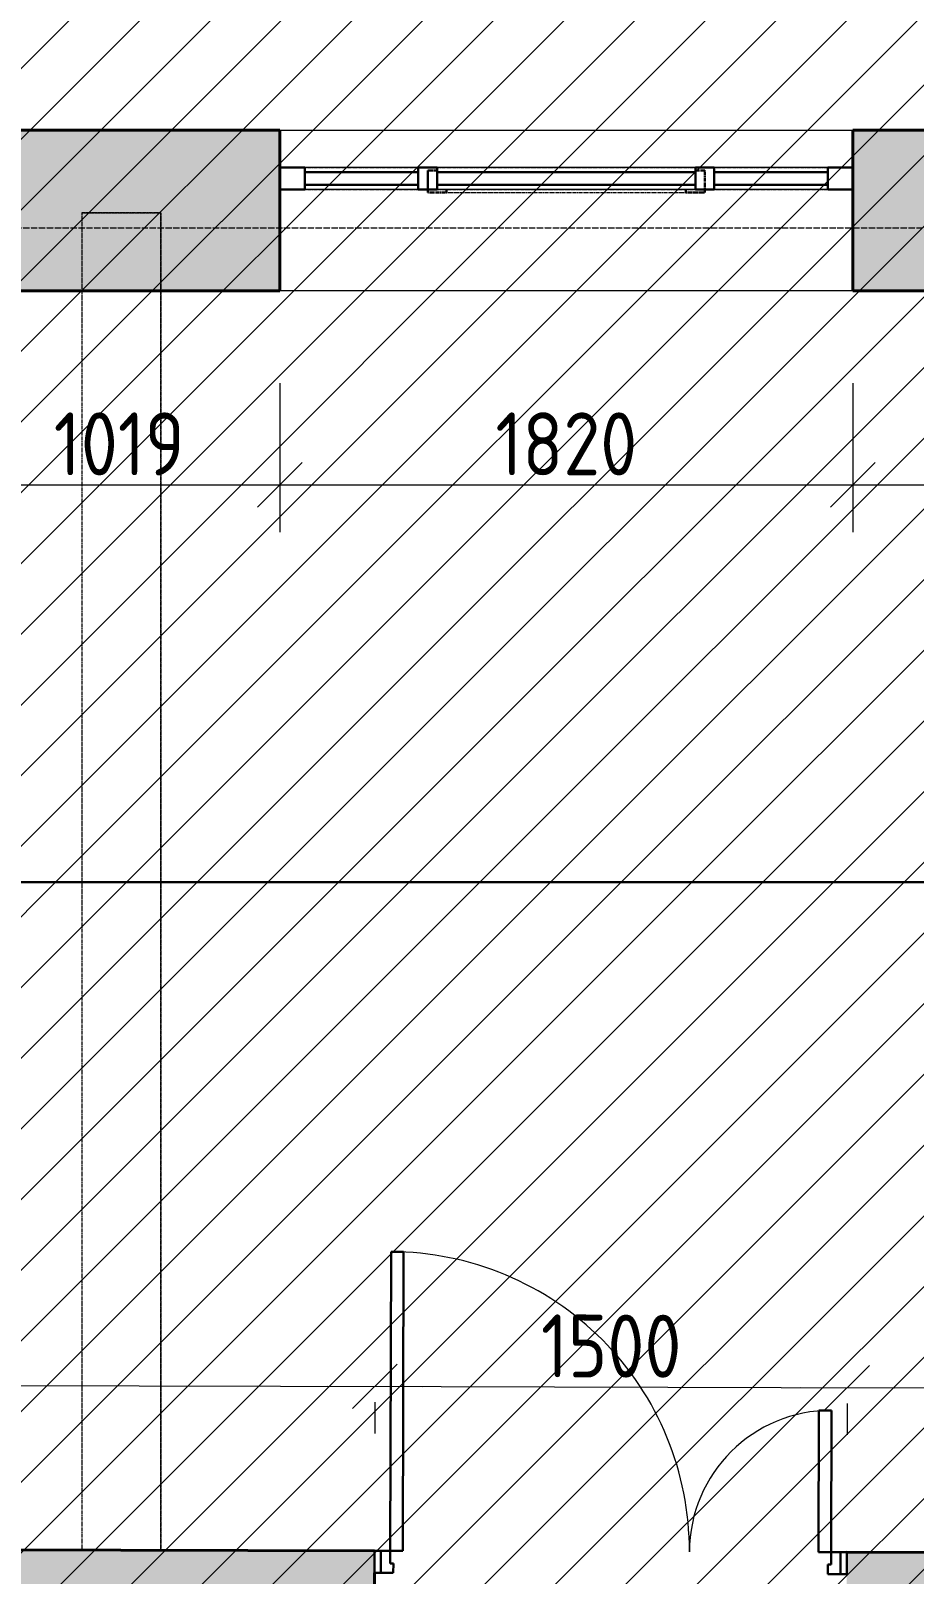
# Model space of a CAD drawing. Header units: millimetres. Extents: x -11886 to 379896, y -8130 to 47743.
# Drawn here: x 240758 to 243563, y 9130 to 14032 of the extents above; entities that cross this region are included whole.
import ezdxf

# ---------------------------------------------------------------- set-up
doc = ezdxf.new("R2010")
doc.units = ezdxf.units.MM
for name, pattern in [('ADSK_Линия сетки', [25, 20, -2.5, 0, -2.5]), ('ADSK_Сверху', [4.5, 3, -1.5]), ('ADSK_Снесено', [4.5, 3, -1.5])]:
    doc.linetypes.add(name, pattern=pattern)
for name, color, linetype, lineweight, true_color in [('_ Окна', 5, 'Continuous', 30, 0x0000ff), ('Витраж', 5, 'Continuous', 18, 0x0000ff), ('Двери', 5, 'Continuous', 18, 0x0000ff), ('Окна', 5, 'Continuous', 18, 0x0000ff), ('Панели витража', 5, 'Continuous', 18, 0x0000ff), ('Стены внутренние', 5, 'Continuous', 18, 0x0000ff), ('Стены наружные', 1, 'ADSK_Снесено', 18, 0xff0000)]:
    doc.layers.add(name, color=color, linetype=linetype, lineweight=lineweight, true_color=true_color)
for name, color, linetype, lineweight in [('Каркас', 7, 'Continuous', 18), ('Оси', 7, 'Continuous', 9), ('Размеры', 7, 'Continuous', 9)]:
    doc.layers.add(name, color=color, linetype=linetype, lineweight=lineweight)
doc.styles.add('GOST Common_1', font='GOST_Common.ttf', dxfattribs={"width": 0.9, "height": 200})
doc.dimstyles.new('ADSK_Основной_2_мм_Округление_до_1_мм', dxfattribs={"dimscale": 304.8, "dimtxt": 201.142999, "dimasz": 0.463911, "dimexe": 0.492126, "dimexo": 0.492126, "dimgap": 0.098425, "dimtad": 1, "dimdec": 0, "dimdsep": 46, "dimtxsty": 'GOST Common_1', "dimblk1": 'OBLIQUE', "dimblk2": 'OBLIQUE', "dimsah": 1, "dimcen": 0.09, "dimdle": 0.492126, "dimazin": 2, "dimtfac": 1, "dimtdec": 4, "dimtix": 1, "dimtmove": 0, "dimatfit": 3, "dimfxl": 1, "dimtvp": 1, "dimtolj": 1, "dimtzin": 0, "dimlwd": 20, "dimlwe": 20, "dimarcsym": 2})
pattern_1 = [(45, (215977.25, 85026.59), (-112.2532, 112.2532), [])]

# ---------------------------------------------------------------- blocks, each defined once
blk = doc.blocks.new('Прямоугольный импост - 70х20_60мм-1225109-03 План 3-го этажа')
at = {"layer": 'Витраж', "color": 161, "linetype": 'ADSK_Сверху', "true_color": 0xaaaaff}
for p, q in [((39644.1, 2341.7), (39644.1, 2271.7)), ((39724.1, 2341.7), (39644.1, 2341.7)), ((40114.1, 2341.7), (40084.1, 2341.7)), ((39724.1, 2271.7), (39644.1, 2271.7)), ((40114.1, 2271.7), (40084.1, 2271.7))]:
    blk.add_line(p, q, dxfattribs=at)
blk = doc.blocks.new('Прямоугольный импост - 70х20_60мм-1236811-03 План 3-го этажа')
at = {"layer": 'Витраж', "color": 161, "linetype": 'ADSK_Сверху', "true_color": 0xaaaaff}
for p, q in [((-80, 35), (0, 35)), ((0, 35), (0, -35)), ((0, -35), (-80, -35))]:
    blk.add_line(p, q, dxfattribs=at)
blk = doc.blocks.new('Прямоугольный импост - 70х20_60мм-1236812-03 План 3-го этажа')
at = {"layer": 'Витраж', "color": 161, "linetype": 'ADSK_Сверху', "true_color": 0xaaaaff}
for p, q in [((0, 35), (-80, 35)), ((0, -35), (0, 35)), ((-80, -35), (0, -35))]:
    blk.add_line(p, q, dxfattribs=at)
blk = doc.blocks.new('Прямоугольный импост - 70х20_60мм-1225111-03 План 3-го этажа')
at = {"layer": 'Витраж', "color": 161, "linetype": 'ADSK_Сверху', "true_color": 0xaaaaff}
for p, q in [((40144.1, 2341.7), (40114.1, 2341.7)), ((40994.1, 2341.7), (40964.1, 2341.7)), ((40144.1, 2271.7), (40114.1, 2271.7)), ((40994.1, 2271.7), (40964.1, 2271.7))]:
    blk.add_line(p, q, dxfattribs=at)
blk = doc.blocks.new('Витраж-тент со смещением вовне - 60мм 30 сдвиг-1466982-03 План 3-го этажа')
at = {"layer": '_ Окна', "color": 161, "linetype": 'ADSK_Сверху', "true_color": 0xaaaaff}
for p, q in [((-440, 25), (-440, -45)), ((-440, 25), (-410, 25)), ((-440, -45), (-440, 25)), ((440, 25), (410, 25)), ((440, -45), (440, 25)), ((440, -45), (440, 25)), ((-380, -45), (-440, -45)), ((-380, -35), (-380, -45)), ((380, -35), (380, -45)), ((380, -45), (440, -45))]:
    blk.add_line(p, q, dxfattribs=at)
at = {"layer": 'Окна', "color": 161, "linetype": 'ADSK_Сверху', "true_color": 0xaaaaff}
blk.add_line((-380, -45), (380, -45), dxfattribs=at)
blk = doc.blocks.new('Прямоугольный импост - 70х20_60мм-1225113-03 План 3-го этажа')
at = {"layer": 'Витраж', "color": 161, "linetype": 'ADSK_Сверху', "true_color": 0xaaaaff}
for p, q in [((41024.1, 2341.7), (40994.1, 2341.7)), ((41464.1, 2341.7), (41384.1, 2341.7)), ((41464.1, 2271.7), (41464.1, 2341.7)), ((41024.1, 2271.7), (40994.1, 2271.7)), ((41464.1, 2271.7), (41384.1, 2271.7))]:
    blk.add_line(p, q, dxfattribs=at)
blk = doc.blocks.new('Прямоугольный импост - 70х60мм-1236807-03 План 3-го этажа')
at = {"layer": 'Витраж', "color": 161, "linetype": 'ADSK_Сверху', "true_color": 0xaaaaff}
for p, q in [((-30, 35), (30, 35)), ((30, -35), (-30, -35))]:
    blk.add_line(p, q, dxfattribs=at)
blk = doc.blocks.new('Прямоугольный импост - 70х60мм-1225009-03 План 3-го этажа')
at = {"layer": 'Витраж', "color": 161, "linetype": 'ADSK_Сверху', "true_color": 0xaaaaff}
for p, q in [((41024.1, 2341.7), (41024.1, 2271.7)), ((41384.1, 2341.7), (41024.1, 2341.7)), ((41384.1, 2271.7), (41384.1, 2341.7)), ((41384.1, 2271.7), (41024.1, 2271.7))]:
    blk.add_line(p, q, dxfattribs=at)
blk = doc.blocks.new('Прямоугольный импост - 70х60мм-1242018-03 План 3-го этажа')
at = {"layer": 'Витраж', "color": 161, "linetype": 'ADSK_Сверху', "true_color": 0xaaaaff}
for p, q in [((40144.1, 2341.7), (40144.1, 2271.7)), ((40964.1, 2341.7), (40144.1, 2341.7)), ((40964.1, 2271.7), (40964.1, 2341.7)), ((40964.1, 2271.7), (40144.1, 2271.7))]:
    blk.add_line(p, q, dxfattribs=at)
blk = doc.blocks.new('Системная панель - _AR_Стекло_40мм_привязка по центру-V127-03 План 3-го этажа')
at = {"layer": 'Панели витража', "lineweight": 30}
for p, q in [((180, 20), (-180, 20)), ((-180, 20), (-180, -20)), ((180, -20), (180, 20)), ((-180, -20), (180, -20))]:
    blk.add_line(p, q, dxfattribs=at)
blk = doc.blocks.new('Прямоугольный импост - 70х40_60мм-V87-03 План 3-го этажа')
at = {"layer": 'Витраж'}
for p, q in [((-6172.3, 22549.3), (-6172.3, 22189.3)), ((-6102.3, 22549.3), (-6102.3, 22189.3))]:
    blk.add_line(p, q, dxfattribs=at)
blk = doc.blocks.new('Прямоугольный импост - 70х20_60мм-V128-03 План 3-го этажа')
at = {"layer": 'Витраж', "lineweight": 30}
for p, q in [((-80, 35), (0, 35)), ((-80, -35), (-80, 35)), ((0, 35), (0, -35)), ((0, -35), (-80, -35))]:
    blk.add_line(p, q, dxfattribs=at)
blk = doc.blocks.new('Прямоугольный импост - 70х20_60мм-V129-03 План 3-го этажа')
at = {"layer": 'Витраж', "lineweight": 30}
for p, q in [((0, 35), (-80, 35)), ((-80, 35), (-80, -35)), ((0, -35), (0, 35)), ((-80, -35), (0, -35))]:
    blk.add_line(p, q, dxfattribs=at)
blk = doc.blocks.new('Прямоугольный импост - 70х40_60мм-V66-03 План 3-го этажа')
at = {"layer": 'Витраж'}
for p, q in [((-6012, 11415.4), (-6012, 11055.4)), ((-5942, 11415.4), (-5942, 11055.4))]:
    blk.add_line(p, q, dxfattribs=at)
blk = doc.blocks.new('Системная панель - _AR_Стекло_40мм_привязка по центру-V130-03 План 3-го этажа')
at = {"layer": 'Панели витража', "lineweight": 30}
for p, q in [((410, 20), (-410, 20)), ((-410, 20), (-410, -20)), ((410, -20), (410, 20)), ((-410, -20), (410, -20))]:
    blk.add_line(p, q, dxfattribs=at)
blk = doc.blocks.new('Прямоугольный импост - 70х40_60мм-V68-03 План 3-го этажа')
at = {"layer": 'Витраж'}
for p, q in [((-6012, 10995.4), (-6012, 10175.4)), ((-5942, 10995.4), (-5942, 10175.4))]:
    blk.add_line(p, q, dxfattribs=at)
blk = doc.blocks.new('Прямоугольный импост - 70х60мм-V131-03 План 3-го этажа')
at = {"layer": 'Витраж', "lineweight": 30}
for p, q in [((-30, 35), (30, 35)), ((-30, -35), (-30, 35)), ((30, 35), (30, -35)), ((30, -35), (-30, -35))]:
    blk.add_line(p, q, dxfattribs=at)
blk = doc.blocks.new('AC_Дверь_Двупольная - Д-28п 1500х2200h-V210-03 План 3-го этажа')
at = {"layer": 'Двери', "lineweight": 30}
for p, q in [((-700, 1140), (-660, 1140)), ((-700, 190), (-700, 1140)), ((-660, 1140), (-660, 190)), ((700, 640), (660, 640)), ((660, 640), (660, 190)), ((700, 190), (700, 640)), ((-750, 190), (-730, 190)), ((-750, 120), (-750, 190)), ((-730, 190), (-700, 190)), ((-730, 120), (-730, 190)), ((-730, 190), (-730, 120)), ((-660, 190), (-700, 190)), ((-700, 190), (-700, 150)), ((-700, 150), (-690, 150)), ((-690, 150), (-690, 120)), ((660, 190), (700, 190)), ((700, 150), (690, 150)), ((690, 150), (690, 120)), ((730, 190), (700, 190)), ((700, 190), (700, 150)), ((730, 120), (730, 190)), ((750, 190), (730, 190)), ((730, 190), (730, 120)), ((750, 120), (750, 190)), ((-730, 120), (-750, 120)), ((-690, 120), (-730, 120)), ((690, 120), (730, 120)), ((730, 120), (750, 120))]:
    blk.add_line(p, q, dxfattribs=at)
at = {"layer": 'Двери'}
for centre, radius, start, end in [((-700, 190), 950, 360, 90), ((700, 190), 450, 90, 180)]:
    blk.add_arc(centre, radius, start, end, dxfattribs=at)
blk = doc.blocks.new('_Oblique')
at = {"color": 0, "linetype": 'ByBlock', "lineweight": -2}
blk.add_line((-0.5, -0.5), (0.5, 0.5), dxfattribs=at)
blk = doc.blocks.new('*D2303')
at = {"layer": 'Defpoints', "color": 0, "transparency": 16777216}
for p in [(241851.2, 9826.7), (241850.9, 9726.7), (238108, 9266.3)]:
    blk.add_point(p, dxfattribs=at)
at = {"layer": 'Размеры', "color": 0, "lineweight": 20, "transparency": 16777216}
for p, q in [((238108.4, 9416.3), (238109.6, 9886.6)), ((237959.2, 9737), (242000.9, 9726.3)), ((241850.8, 9676.7), (241850.5, 9576.7))]:
    blk.add_line(p, q, dxfattribs=at)
at = {"layer": 'Размеры', "color": 0, "lineweight": 20, "transparency": 16777216, "xscale": 141.4, "yscale": 141.4, "zscale": 141.4}
for p, rotation in [((238109.2, 9736.6), 179.8485505273597), ((241850.9, 9726.7), 359.8485505273597)]:
    blk.add_blockref('_Oblique', p, dxfattribs=dict(at, rotation=rotation))
at = {"layer": 'Размеры', "color": 0, "lineweight": 20, "transparency": 16777216, "insert": (239980.4, 9861.7), "char_height": 200, "width": 625.93, "attachment_point": 5, "rotation": 359.8486, "style": 'GOST Common_1'}
blk.add_mtext('\\A1;3742', dxfattribs=at)
blk = doc.blocks.new('*D2304')
at = {"layer": 'Defpoints', "color": 0, "transparency": 16777216}
for p in [(241851.2, 9826.7), (243351.2, 9822.8), (243350.9, 9722.8)]:
    blk.add_point(p, dxfattribs=at)
at = {"layer": 'Размеры', "color": 0, "lineweight": 20, "transparency": 16777216}
for p, q in [((241700.9, 9727.1), (243500.9, 9722.4)), ((241850.8, 9676.7), (241850.5, 9576.7)), ((243350.8, 9672.8), (243350.5, 9572.8))]:
    blk.add_line(p, q, dxfattribs=at)
at = {"layer": 'Размеры', "color": 0, "lineweight": 20, "transparency": 16777216, "xscale": 141.4, "yscale": 141.4, "zscale": 141.4}
for p, rotation in [((241850.9, 9726.7), 179.8485505273597), ((243350.9, 9722.8), 359.8485505273597)]:
    blk.add_blockref('_Oblique', p, dxfattribs=dict(at, rotation=rotation))
at = {"layer": 'Размеры', "color": 0, "lineweight": 20, "transparency": 16777216, "insert": (242601.2, 9854.8), "char_height": 200, "width": 560.473, "attachment_point": 5, "rotation": 359.8486, "style": 'GOST Common_1'}
blk.add_mtext('\\A1;1500', dxfattribs=at)
blk = doc.blocks.new('*D2305')
at = {"layer": 'Defpoints', "color": 0, "transparency": 16777216}
for p in [(243351.2, 9822.8), (250422.2, 9804.1), (250421.9, 9704.1)]:
    blk.add_point(p, dxfattribs=at)
at = {"layer": 'Размеры', "color": 0, "lineweight": 20, "transparency": 16777216}
for p, q in [((243200.9, 9723.2), (250571.9, 9703.7)), ((243350.8, 9672.8), (243350.5, 9572.8)), ((250421.8, 9654.1), (250421.5, 9554.1))]:
    blk.add_line(p, q, dxfattribs=at)
at = {"layer": 'Размеры', "color": 0, "lineweight": 20, "transparency": 16777216, "xscale": 141.4, "yscale": 141.4, "zscale": 141.4}
for p, rotation in [((243350.9, 9722.8), 179.8485505273597), ((250421.9, 9704.1), 359.8485505273597)]:
    blk.add_blockref('_Oblique', p, dxfattribs=dict(at, rotation=rotation))
at = {"layer": 'Размеры', "color": 0, "lineweight": 20, "transparency": 16777216, "insert": (246886.7, 9843.4), "char_height": 200, "width": 560.473, "attachment_point": 5, "rotation": 359.8486, "style": 'GOST Common_1'}
blk.add_mtext('\\A1;7071', dxfattribs=at)
blk = doc.blocks.new('*D2322')
at = {"layer": 'Defpoints', "color": 0, "transparency": 16777216}
for p in [(240529.6, 13071.7), (241548.7, 13063.3), (241548.7, 12590.1)]:
    blk.add_point(p, dxfattribs=at)
at = {"layer": 'Размеры', "color": 0, "lineweight": 20, "transparency": 16777216}
for p, q in [((240529.6, 12921.7), (240529.6, 12440.1)), ((241548.7, 12913.3), (241548.7, 12440.1)), ((240379.6, 12590.1), (241698.7, 12590.1))]:
    blk.add_line(p, q, dxfattribs=at)
at = {"layer": 'Размеры', "color": 0, "lineweight": 20, "transparency": 16777216, "xscale": 141.4, "yscale": 141.4, "zscale": 141.4, "rotation": 180}
blk.add_blockref('_Oblique', (240529.6, 12590.1), dxfattribs=at)
at = {"layer": 'Размеры', "color": 0, "lineweight": 20, "transparency": 16777216, "xscale": 141.4, "yscale": 141.4, "zscale": 141.4}
blk.add_blockref('_Oblique', (241548.7, 12590.1), dxfattribs=at)
at = {"layer": 'Размеры', "color": 0, "lineweight": 20, "transparency": 16777216, "insert": (241039.1, 12720.1), "char_height": 200, "width": 515.472, "attachment_point": 5, "style": 'GOST Common_1'}
blk.add_mtext('\\A1;1019', dxfattribs=at)
blk = doc.blocks.new('*D2323')
at = {"layer": 'Defpoints', "color": 0, "transparency": 16777216}
for p in [(241548.7, 13063.3), (243368.7, 13063.3), (243368.7, 12590.1)]:
    blk.add_point(p, dxfattribs=at)
at = {"layer": 'Размеры', "color": 0, "lineweight": 20, "transparency": 16777216}
for p, q in [((241548.7, 12913.3), (241548.7, 12440.1)), ((243368.7, 12913.3), (243368.7, 12440.1)), ((241398.7, 12590.1), (243518.7, 12590.1))]:
    blk.add_line(p, q, dxfattribs=at)
at = {"layer": 'Размеры', "color": 0, "lineweight": 20, "transparency": 16777216, "xscale": 141.4, "yscale": 141.4, "zscale": 141.4, "rotation": 180}
blk.add_blockref('_Oblique', (241548.7, 12590.1), dxfattribs=at)
at = {"layer": 'Размеры', "color": 0, "lineweight": 20, "transparency": 16777216, "xscale": 141.4, "yscale": 141.4, "zscale": 141.4}
blk.add_blockref('_Oblique', (243368.7, 12590.1), dxfattribs=at)
at = {"layer": 'Размеры', "color": 0, "lineweight": 20, "transparency": 16777216, "insert": (242458.7, 12720.1), "char_height": 200, "width": 560.473, "attachment_point": 5, "style": 'GOST Common_1'}
blk.add_mtext('\\A1;1820', dxfattribs=at)
blk = doc.blocks.new('*D2324')
at = {"layer": 'Defpoints', "color": 0, "transparency": 16777216}
for p in [(243368.7, 13063.3), (244336.1, 13049.3), (244336.1, 12590.1)]:
    blk.add_point(p, dxfattribs=at)
at = {"layer": 'Размеры', "color": 0, "lineweight": 20, "transparency": 16777216}
for p, q in [((243368.7, 12913.3), (243368.7, 12440.1)), ((244336.1, 12899.3), (244336.1, 12440.1)), ((243218.7, 12590.1), (244486.1, 12590.1))]:
    blk.add_line(p, q, dxfattribs=at)
at = {"layer": 'Размеры', "color": 0, "lineweight": 20, "transparency": 16777216, "xscale": 141.4, "yscale": 141.4, "zscale": 141.4, "rotation": 180}
blk.add_blockref('_Oblique', (243368.7, 12590.1), dxfattribs=at)
at = {"layer": 'Размеры', "color": 0, "lineweight": 20, "transparency": 16777216, "xscale": 141.4, "yscale": 141.4, "zscale": 141.4}
blk.add_blockref('_Oblique', (244336.1, 12590.1), dxfattribs=at)
at = {"layer": 'Размеры', "color": 0, "lineweight": 20, "transparency": 16777216, "insert": (243852.4, 12720.1), "char_height": 200, "width": 454.106, "attachment_point": 5, "style": 'GOST Common_1'}
blk.add_mtext('\\A1;967', dxfattribs=at)

msp = doc.modelspace()

# ---------------------------------------------------------------- hatches: boundary and pattern name
at = {"lineweight": 13, "true_color": 0x636466, "transparency": 33554559}
h = msp.add_hatch(dxfattribs=at)
h.set_pattern_fill('ANSI31', color=251, scale=50)
h.set_pattern_definition(pattern_1)
h.paths.add_polyline_path([(265910.66, 8682.3), (272191.2, 8682.3), (272009.87, 43909.21), (262010.47, 43909.21), (262010.47, 21084.06), (262697.11, 21054.57), (262698.93, 11328.12), (216748.38, 11328.12), (216748.38, 8679.25), (216267.75, 8679.25), (216267.75, 456.79), (224250.25, 422.02), (224250.25, 2336.48), (234949.9, 2336.48), (234949.9, -2582.57), (247313.65, -2582.57), (247313.65, 2335.74), (258014.19, 2256.79), (258014.19, 300.23), (265910.66, 300.23)])
h = msp.add_hatch(dxfattribs=at)
h.set_pattern_fill('ANSI31', color=251, scale=50)
h.set_pattern_definition(pattern_1)
h.paths.add_polyline_path([(247294.27, 43675.13), (234433.09, 43675.13), (234433.09, 21068.63), (227282.49, 21068.63), (227278.57, 13720.18), (230264.83, 13716.63), (230264.83, 13206.63), (228402.42, 13206.63), (228402.42, 11328.12), (251770.02, 11328.12), (251770.02, 13716.63), (254719.16, 13716.63), (254706.96, 21084.06), (247294.27, 21084.06)])
at = {"layer": 'Стены внутренние', "true_color": 0xc0c0c0}
h = msp.add_hatch(color=9, dxfattribs=at)
h.paths.add_polyline_path([(258100.32, 8781.42), (258097.49, 9161.43), (251920.52, 9177.75), (251919.51, 8797.75), (258042.56, 8781.57)])
h.paths.add_polyline_path([(250419.52, 8801.72), (250420.34, 9181.72), (243349.52, 9200.41), (243348.51, 8820.41), (249544.59, 8804.03)])
h.paths.add_polyline_path([(241848.52, 8824.38), (241849.34, 9204.37), (234840.13, 9222.9), (234840.13, 8842.9), (241580.64, 8825.08)])
h.paths.add_polyline_path([(233339.13, 8846.87), (233339.95, 9226.87), (231140.59, 9232.68), (231139.59, 8852.68), (232774.02, 8848.36)])
h.paths.add_polyline_path([(229639.59, 8856.65), (229640.41, 9236.65), (224110.28, 9251.26), (224111.02, 8871.26), (227566.27, 8862.13)])
at = {"layer": 'Стены наружные', "linetype": 'Continuous', "true_color": 0xc0c0c0}
h = msp.add_hatch(color=9, dxfattribs=at)
h.paths.add_polyline_path([(254427.14, 13206.63), (255229.16, 13206.63), (255229.16, 13716.63), (251806.07, 13716.63), (251806.07, 13206.63), (253259.28, 13206.63)])
h.paths.add_polyline_path([(249008.09, 13206.63), (249986.07, 13206.63), (249986.07, 13716.63), (249008.09, 13716.63), (249008.09, 13248.53)])
h.paths.add_polyline_path([(246252.09, 13206.63), (247188.09, 13206.63), (247188.09, 13716.63), (246156.11, 13716.63), (246156.11, 13206.63)])
h.paths.add_polyline_path([(243916.36, 13206.63), (244336.11, 13206.63), (244336.11, 13716.63), (243368.65, 13716.63), (243368.65, 13206.63), (243913.88, 13206.63)])
h.paths.add_polyline_path([(241548.65, 13206.63), (241548.65, 13716.63), (240529.62, 13716.63), (240529.62, 13206.63)])
h.paths.add_polyline_path([(238709.62, 13206.63), (238709.62, 13716.63), (237735.92, 13716.63), (237735.92, 13206.63), (238077.04, 13206.63)])
h.paths.add_polyline_path([(235915.92, 13206.63), (235915.92, 13716.63), (234944.12, 13716.63), (234944.12, 13206.63), (235313.76, 13206.63)])
h.paths.add_polyline_path([(233124.12, 13206.63), (233124.12, 13716.63), (232090.16, 13716.63), (232090.16, 13206.63), (232237.72, 13206.63)])
h.paths.add_polyline_path([(228302.42, 13206.63), (230270.16, 13206.63), (230270.16, 13716.63), (226808.57, 13716.63), (226808.57, 13206.63), (228104.16, 13206.63)])

# ---------------------------------------------------------------- linework, layer by layer
at = {"color": 251, "lineweight": 30, "true_color": 0x636466}
msp.add_lwpolyline([(227282.49, 21068.63), (227278.57, 13720.18), (230264.83, 13716.63), (230264.83, 13206.63), (228402.42, 13206.63), (228402.42, 11328.12), (251770.02, 11328.12), (251770.02, 13716.63), (254719.16, 13716.63), (254706.96, 21084.06), (247294.27, 21084.06), (247294.27, 43675.13), (234433.09, 43675.13), (234433.09, 21068.63), (227282.49, 21068.63)], dxfattribs=at)
at = {"layer": 'Каркас', "color": 253, "linetype": 'ADSK_Сверху', "true_color": 0xaaaaaa}
for p, q in [((241170.73, 13453.71), (240920.73, 13453.71)), ((240920.73, 13453.71), (240920.73, 9206.83)), ((241170.73, 13453.71), (241170.73, 9206.17)), ((241170.73, 9206.17), (240920.73, 9206.83))]:
    msp.add_line(p, q, dxfattribs=at)
at = {"layer": 'Каркас', "color": 253, "linetype": 'ADSK_Сверху', "true_color": 0xb2b2b2}
for p, q in [((240920.73, 13453.71), (241170.73, 13453.71)), ((240920.73, 13453.71), (240920.73, 9206.83)), ((241170.73, 9206.17), (241170.73, 13453.71)), ((240920.73, 9206.83), (241170.73, 9206.17))]:
    msp.add_line(p, q, dxfattribs=at)
at = {"layer": 'Оси', "linetype": 'ADSK_Линия сетки'}
msp.add_line((204891.03, 13406.79), (273118.97, 13406.79), dxfattribs=at)
at = {"layer": 'Стены внутренние', "color": 18, "lineweight": 40, "true_color": 0x000000}
for p, q in [((241849.52, 9204.37), (234840.13, 9222.9)), ((250420.52, 9181.72), (243349.52, 9200.41)), ((241848.52, 8824.38), (241849.34, 9134.37))]:
    msp.add_line(p, q, dxfattribs=at)
at = {"layer": 'Стены наружные', "color": 18, "linetype": 'Continuous', "lineweight": 40, "true_color": 0x000000}
for p, q in [((241548.65, 13716.63), (240529.62, 13716.63)), ((241548.65, 13206.63), (241548.65, 13716.63)), ((244336.11, 13716.63), (243368.65, 13716.63)), ((243368.65, 13716.63), (243368.65, 13206.63)), ((240529.62, 13206.63), (241548.65, 13206.63)), ((243368.65, 13206.63), (244336.11, 13206.63))]:
    msp.add_line(p, q, dxfattribs=at)
at = {"layer": 'Стены наружные', "color": 18, "linetype": 'Continuous', "true_color": 0x000000}
for p, q in [((241548.65, 13716.63), (243368.65, 13716.63)), ((243368.65, 13206.63), (241548.65, 13206.63))]:
    msp.add_line(p, q, dxfattribs=at)

# ---------------------------------------------------------------- block references
at = {"layer": '_ Окна', "color": 161, "linetype": 'ADSK_Сверху', "true_color": 0xaaaaff}
msp.add_blockref('Витраж-тент со смещением вовне - 60мм 30 сдвиг-1466982-03 План 3-го этажа', (242458.65, 13563.29), dxfattribs=at)
at = {"layer": 'Витраж', "color": 161, "linetype": 'ADSK_Сверху', "true_color": 0xaaaaff, "rotation": 180}
for name, p in [('Прямоугольный импост - 70х20_60мм-1236812-03 План 3-го этажа', (241548.65, 13563.29)), ('Прямоугольный импост - 70х20_60мм-1225113-03 План 3-го этажа', (283012.75, 15869.97)), ('Прямоугольный импост - 70х60мм-1225009-03 План 3-го этажа', (283012.75, 15869.97)), ('Прямоугольный импост - 70х20_60мм-1225111-03 План 3-го этажа', (283012.75, 15869.97)), ('Прямоугольный импост - 70х60мм-1242018-03 План 3-го этажа', (283012.75, 15869.97)), ('Прямоугольный импост - 70х20_60мм-1225109-03 План 3-го этажа', (283012.75, 15869.97)), ('Прямоугольный импост - 70х60мм-1225009-03 План 3-го этажа', (284312.75, 15869.97))]:
    msp.add_blockref(name, p, dxfattribs=at)
at = {"layer": 'Витраж'}
for name, p, rotation in [('Прямоугольный импост - 70х20_60мм-V129-03 План 3-го этажа', (241548.65, 13563.29), 180), ('Прямоугольный импост - 70х40_60мм-V87-03 План 3-го этажа', (219439.4, 7425.97), 270.0000000000004), ('Прямоугольный импост - 70х40_60мм-V68-03 План 3-го этажа', (231873.26, 7586.32), 270.0000000000005), ('Прямоугольный импост - 70х40_60мм-V66-03 План 3-го этажа', (231873.26, 7586.32), 270.0000000000002)]:
    msp.add_blockref(name, p, dxfattribs=dict(at, rotation=rotation))
at = {"layer": 'Витраж', "color": 161, "linetype": 'ADSK_Сверху', "true_color": 0xaaaaff, "extrusion": (0, 0, -1), "rotation": 180}
for name, p in [('Прямоугольный импост - 70х60мм-1236807-03 План 3-го этажа', (-242018.65, 13563.29)), ('Прямоугольный импост - 70х60мм-1236807-03 План 3-го этажа', (-242898.65, 13563.29)), ('Прямоугольный импост - 70х20_60мм-1236811-03 План 3-го этажа', (-243368.65, 13563.29))]:
    msp.add_blockref(name, p, dxfattribs=at)
at = {"layer": 'Витраж', "extrusion": (0, 0, -1), "rotation": 180}
for name, p in [('Прямоугольный импост - 70х60мм-V131-03 План 3-го этажа', (-242018.65, 13563.29)), ('Прямоугольный импост - 70х60мм-V131-03 План 3-го этажа', (-242898.65, 13563.29)), ('Прямоугольный импост - 70х20_60мм-V128-03 План 3-го этажа', (-243368.65, 13563.29))]:
    msp.add_blockref(name, p, dxfattribs=at)
at = {"layer": 'Двери', "rotation": 359.8485505277052}
msp.add_blockref('AC_Дверь_Двупольная - Д-28п 1500х2200h-V210-03 План 3-го этажа', (242599.02, 9012.39), dxfattribs=at)
at = {"layer": 'Панели витража'}
for name, p in [('Системная панель - _AR_Стекло_40мм_привязка по центру-V127-03 План 3-го этажа', (241808.65, 13563.29)), ('Системная панель - _AR_Стекло_40мм_привязка по центру-V130-03 План 3-го этажа', (242458.65, 13563.29)), ('Системная панель - _AR_Стекло_40мм_привязка по центру-V127-03 План 3-го этажа', (243108.65, 13563.29))]:
    msp.add_blockref(name, p, dxfattribs=at)

# ---------------------------------------------------------------- dimensions: what is measured, and where the dimension line sits
at = {"layer": 'Размеры', "lineweight": 20}
for base, p1, p2, override, picture, middle in [((241548.65, 12590.13), (240529.62, 13071.75), (241548.65, 13063.29), {"dimpost": '<>', "dimfxl": 1019.068656}, '*D2322', (241039.14, 12720.13)), ((243368.65, 12590.13), (241548.65, 13063.29), (243368.65, 13063.29), {"dimpost": '<>', "dimfxl": 1820}, '*D2323', (242458.65, 12720.13)), ((244336.11, 12590.13), (243368.65, 13063.29), (244336.11, 13049.25), {"dimpost": '<>', "dimfxl": 967.555298}, '*D2324', (243852.38, 12720.13))]:
    dim = msp.add_linear_dim(base=base, p1=p1, p2=p2, dimstyle='ADSK_Основной_2_мм_Округление_до_1_мм', override=override, dxfattribs=at)
    dim.commit()
    dim.dimension.update_dxf_attribs({"geometry": picture, "text_midpoint": middle})
for base, p1, p2, override, picture, middle in [((241850.9, 9726.74), (238107.98, 9266.33), (241851.17, 9826.73), {"dimpost": '<>', "dimfxl": 3784.907831}, '*D2303', (239980.4, 9861.69)), ((243350.9, 9722.78), (241851.17, 9826.73), (243351.16, 9822.76), {"dimpost": '<>', "dimfxl": 1500}, '*D2304', (242601.24, 9854.76)), ((250421.9, 9704.09), (243351.16, 9822.76), (250422.17, 9804.07), {"dimpost": '<>', "dimfxl": 7071.029249}, '*D2305', (246886.74, 9843.43))]:
    dim = msp.add_linear_dim(base=base, p1=p1, p2=p2, angle=359.84855, dimstyle='ADSK_Основной_2_мм_Округление_до_1_мм', override=override, dxfattribs=at)
    dim.commit()
    dim.dimension.update_dxf_attribs({"geometry": picture, "text_midpoint": middle})

doc.saveas('drawing.dxf')
